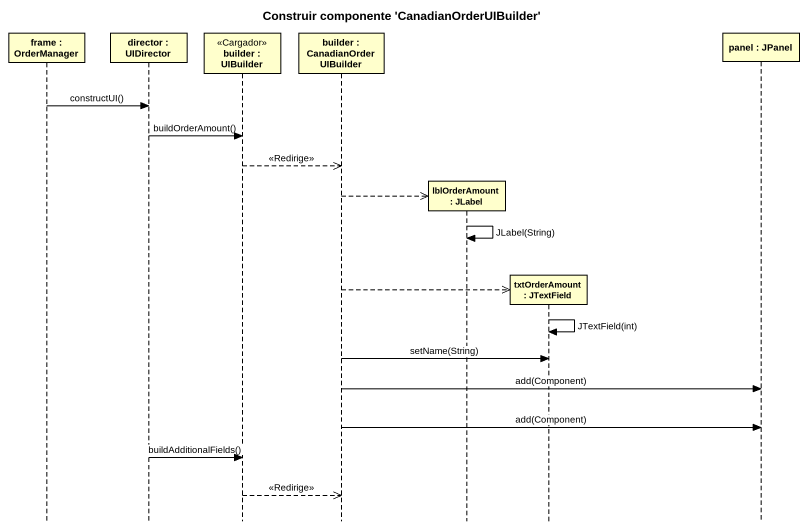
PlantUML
@startuml
title Construir componente 'CanadianOrderUIBuilder'
hide footbox
participant "frame : OrderManager" as frame_
participant "director : UIDirector" as director
participant "builder : UIBuilder" as builder <<Cargador>>
participant "builder : CanadianOrderUIBuilder" as builder_2
participant "lblOrderAmount : JLabel" as lblOrderAmount
participant "txtOrderAmount : JTextField" as txtOrderAmount
participant "panel : JPanel" as panel

frame_ -> director : constructUI()
director -> builder : buildOrderAmount()
builder -->> builder_2 : <<Redirige>>
builder_2 -->> lblOrderAmount **
lblOrderAmount -> lblOrderAmount : JLabel(String)
builder_2 -->> txtOrderAmount **
txtOrderAmount -> txtOrderAmount : JTextField(int)
builder_2 -> txtOrderAmount : setName(String)
builder_2 -> panel : add(Component)
builder_2 -> panel : add(Component)
director -> builder : buildAdditionalFields()
builder -->> builder_2 : <<Redirige>>
@enduml
